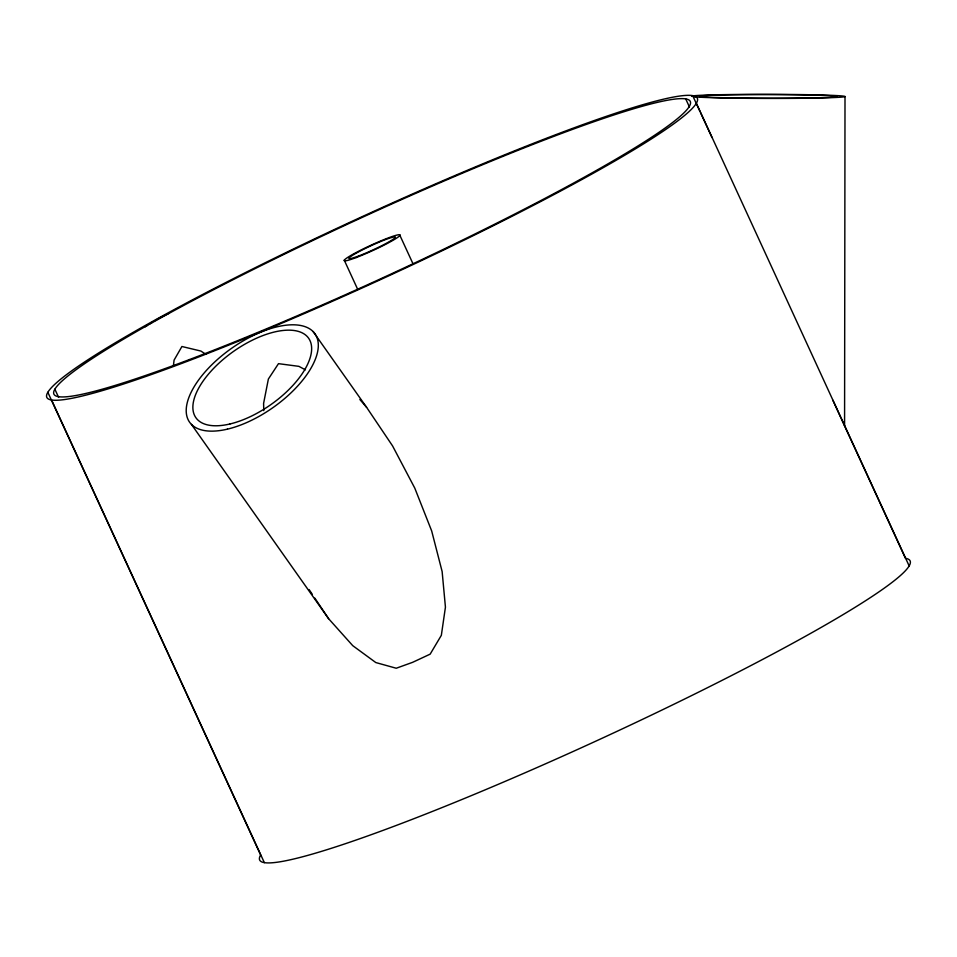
<?xml version="1.0" encoding="UTF-8"?>
<svg xmlns="http://www.w3.org/2000/svg" width="957" height="957" viewBox="0 0 957 957"><rect width="100%" height="100%" fill="white"/><g stroke="black" fill="none" stroke-linecap="round" stroke-linejoin="round"><path stroke-width="1.44" d="M845.007 96.573L844.576 425.853L841.203 418.436M173.384 365.837L174.09 360.107L181.914 346.506L200.886 351.052L205.827 354.281M305.45 369.845L298.883 366.352L278.487 363.66L268.379 379.032L263.594 403.411L263.785 410.625M191.436 424.382L328.622 618.712L352.75 645.664L375.814 662.555L396.234 668.237L412.623 662.328L430.16 654.145L441.344 635.328L445.436 607.157L442.134 571.556L431.679 530.956L414.776 488.106L392.585 445.95L366.603 407.335L313.095 331.529M359.856 399.512L366.603 407.335M309.135 589.608L312.389 594.464M314.817 598.101L328.622 618.712M693.55 97.542L699.89 111.251M700.464 112.507L711.996 137.497M696.349 103.248A357.966 32.442 -24.7 0 1 185.347 362.057A357.966 32.442 -24.7 0 1 234.609 278.056A357.966 32.442 -24.7 0 1 696.349 103.248L909.15 565.922M844.469 425.674L905.466 558.302A357.966 32.442 -24.7 0 1 599.022 739.677A357.966 32.442 -24.7 0 1 260.651 854.996L47.85 392.322M685.726 98.918L689.459 107.028M399.607 234.728L413.029 263.857M344.269 260.196L357.679 289.325M54.86 389.2L58.604 397.334M51.534 399.954L264.347 862.628M832.853 400.217L840.605 417.144M145.237 326.804A76.704 19.272 -40.2 0 1 147.581 325.248M149.974 323.717A76.704 19.272 -40.2 0 1 152.462 322.174M154.914 320.691A76.704 19.272 -40.2 0 1 162.008 316.719M163.133 316.133A76.704 19.272 -40.2 0 1 168.91 313.358M693.55 96.753L691.708 96.226A76.704 2.034 0.1 0 1 803.449 94.635A76.704 2.034 0.1 0 1 815.34 98.069A76.704 2.034 0.1 0 1 693.55 96.753M189.378 359.581A350.226 31.737 -24.7 0 0 689.339 106.371A350.226 31.737 -24.7 0 0 237.575 277.41A350.226 31.737 -24.7 0 0 189.378 359.581M731.579 97.901A68.964 1.83 0.1 0 0 837.267 96.561A68.964 1.83 0.1 0 0 736.208 94.743A68.964 1.83 0.1 0 0 731.579 97.901M358.755 255.95A25.564 2.321 -24.7 0 0 395.253 237.468A25.564 2.321 -24.7 0 0 362.272 249.944A25.564 2.321 -24.7 0 0 358.755 255.95M356.064 257.6A30.732 2.787 -24.7 0 0 399.93 235.386A30.732 2.787 -24.7 0 0 360.299 250.387A30.732 2.787 -24.7 0 0 356.064 257.6M227.431 429.143A76.704 36.151 -35.2 0 0 317.676 339.831A76.704 36.151 -35.2 0 0 211.676 364.904A76.704 36.151 -35.2 0 0 227.431 429.143M229.943 423.975A68.964 32.502 -35.2 0 0 311.073 343.683A68.964 32.502 -35.2 0 0 215.768 366.22A68.964 32.502 -35.2 0 0 229.943 423.975"/></g></svg>
